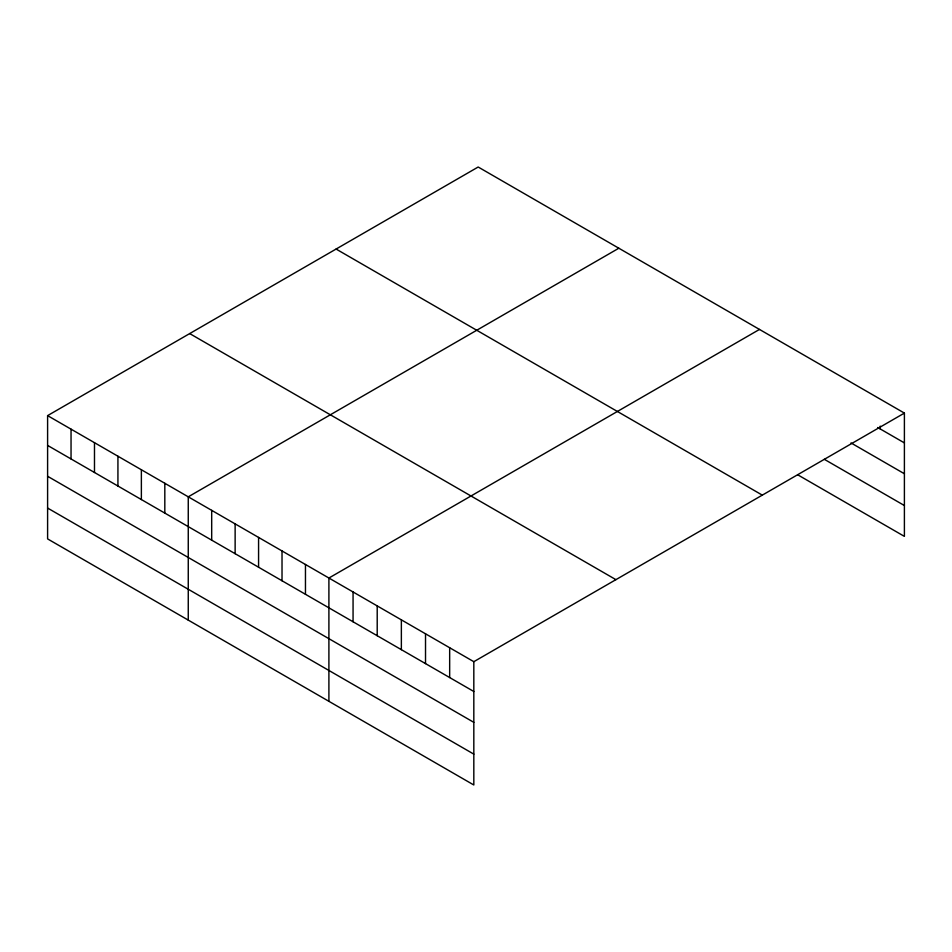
<?xml version="1.0" encoding="UTF-8"?>
<svg xmlns="http://www.w3.org/2000/svg" width="952" height="952" viewBox="0 0 952 952"><rect width="100%" height="100%" fill="white"/><g stroke="black" fill="none" stroke-linecap="round" stroke-linejoin="round"><path stroke-width="1.43" d="M47.6 415.619L473.822 661.688L473.822 784.983L47.6 538.903L47.6 415.619L478.178 167.016L904.4 413.097L904.4 536.381L797.621 474.739M618.836 248.222L188.258 496.825L188.258 620.109M759.482 329.428L328.904 578.031L328.904 701.315M473.822 661.688L904.4 413.097M877.708 427.496L904.4 442.906M851.005 442.93L904.4 473.751M824.313 459.304L904.4 505.536M336.092 249.055L762.314 495.135M189.686 333.581L615.908 579.649M47.6 445.417L473.822 691.497M47.6 476.274L473.822 722.342M47.6 508.059L473.822 754.127M880.243 426.127L880.243 428.959M449.665 647.741L449.665 677.55M425.52 633.806L425.52 663.603M401.363 619.859L401.363 649.669M377.206 605.912L377.206 635.722M353.061 591.965L353.061 621.775M305.461 564.488L305.461 594.298M282.018 550.958L282.018 580.768M258.575 537.428L258.575 567.225M235.132 523.886L235.132 553.695M211.689 510.355L211.689 540.165M164.815 483.283L164.815 513.092M141.372 469.752L141.372 499.562M117.929 456.222L117.929 486.02M94.486 442.68L94.486 472.489M71.043 429.15L71.043 458.959"/></g></svg>
